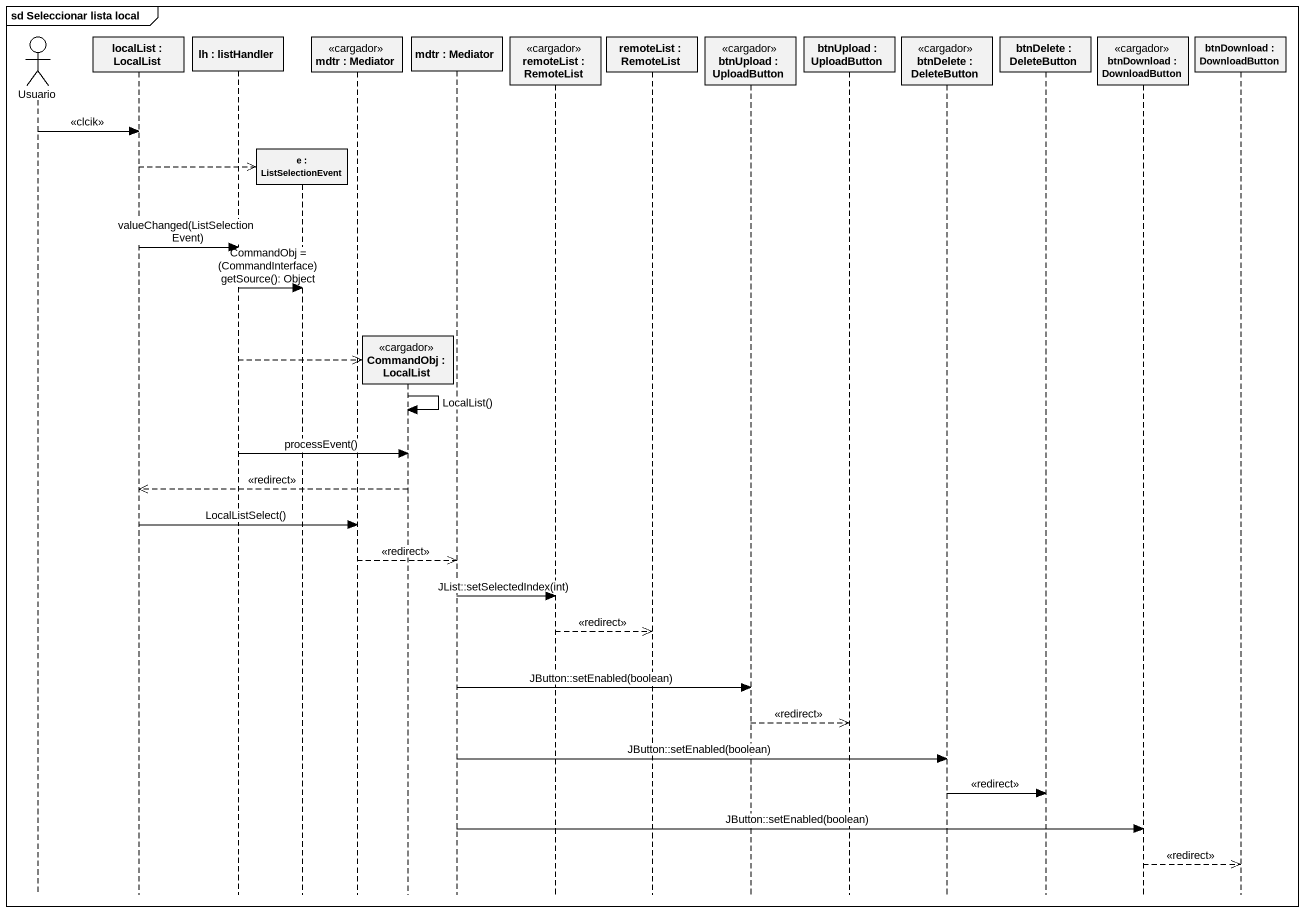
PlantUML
@startuml
mainframe sd Seleccionar lista local
hide footbox
actor Usuario
participant "localList : LocalList" as localList
participant "lh : listHandler" as lh
participant "e : ListSelectionEvent" as e
participant "mdtr : Mediator" as mdtr <<cargador>>
participant "CommandObj : LocalList" as CommandObj <<cargador>>
participant "mdtr : Mediator" as mdtr_2
participant "remoteList : RemoteList" as remoteList <<cargador>>
participant "remoteList : RemoteList" as remoteList_2
participant "btnUpload : UploadButton" as btnUpload <<cargador>>
participant "btnUpload : UploadButton" as btnUpload_2
participant "btnDelete : DeleteButton" as btnDelete <<cargador>>
participant "btnDelete : DeleteButton" as btnDelete_2
participant "btnDownload : DownloadButton" as btnDownload <<cargador>>
participant "btnDownload : DownloadButton" as btnDownload_2

Usuario -> localList : <<clcik>>
localList -->> e **
localList -> lh : valueChanged(ListSelectionEvent)
lh -> e : CommandObj = (CommandInterface) getSource(): Object
lh -->> CommandObj **
CommandObj -> CommandObj : LocalList()
lh -> CommandObj : processEvent()
CommandObj -->> localList : <<redirect>>
localList -> mdtr : LocalListSelect()
mdtr -->> mdtr_2 : <<redirect>>
mdtr_2 -> remoteList : JList::setSelectedIndex(int)
remoteList -->> remoteList_2 : <<redirect>>
mdtr_2 -> btnUpload : JButton::setEnabled(boolean)
btnUpload -->> btnUpload_2 : <<redirect>>
mdtr_2 -> btnDelete : JButton::setEnabled(boolean)
btnDelete -> btnDelete_2 : <<redirect>>
mdtr_2 -> btnDownload : JButton::setEnabled(boolean)
btnDownload -->> btnDownload_2 : <<redirect>>
@enduml
